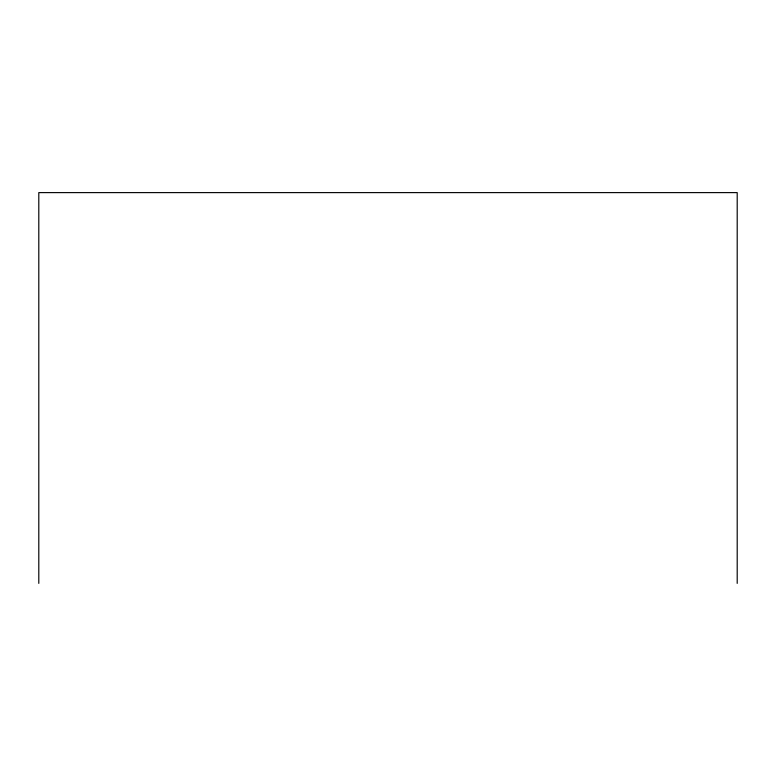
<?xml version="1.0" encoding="UTF-8"?>
<svg xmlns="http://www.w3.org/2000/svg" width="776" height="776" viewBox="0 0 776 776"><rect width="100%" height="100%" fill="white"/><g stroke="black" fill="none" stroke-linecap="round" stroke-linejoin="round"><path stroke-width="1.16" d="M737.2 583.387L737.2 192.613L38.8 192.613L38.8 583.387"/></g></svg>
